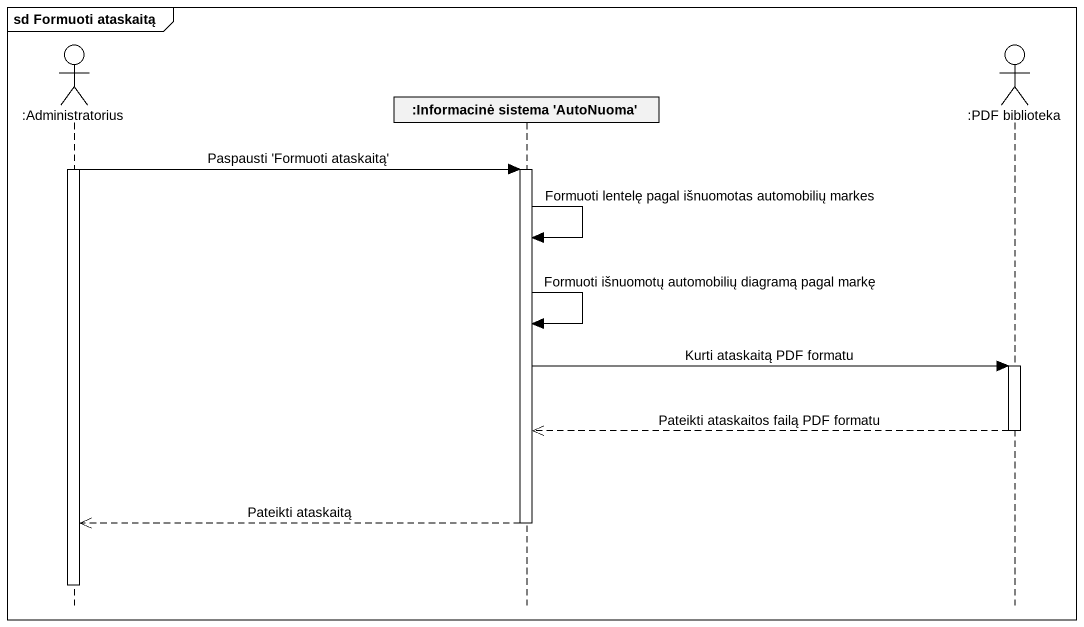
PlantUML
@startuml
mainframe sd Formuoti ataskaitą
hide footbox
actor ":Administratorius" as Administratorius
participant ":Informacinė sistema 'AutoNuoma'" as Informacinė_sistema
actor ":PDF biblioteka" as PDF_biblioteka

activate Administratorius
Administratorius -> Informacinė_sistema : Paspausti 'Formuoti ataskaitą'
activate Informacinė_sistema
Informacinė_sistema -> Informacinė_sistema : Formuoti lentelę pagal išnuomotas automobilių markes
Informacinė_sistema -> Informacinė_sistema : Formuoti išnuomotų automobilių diagramą pagal markę
Informacinė_sistema -> PDF_biblioteka : Kurti ataskaitą PDF formatu
activate PDF_biblioteka
PDF_biblioteka -->> Informacinė_sistema : Pateikti ataskaitos failą PDF formatu
deactivate PDF_biblioteka
Informacinė_sistema -->> Administratorius : Pateikti ataskaitą
deactivate Informacinė_sistema
deactivate Administratorius
@enduml
